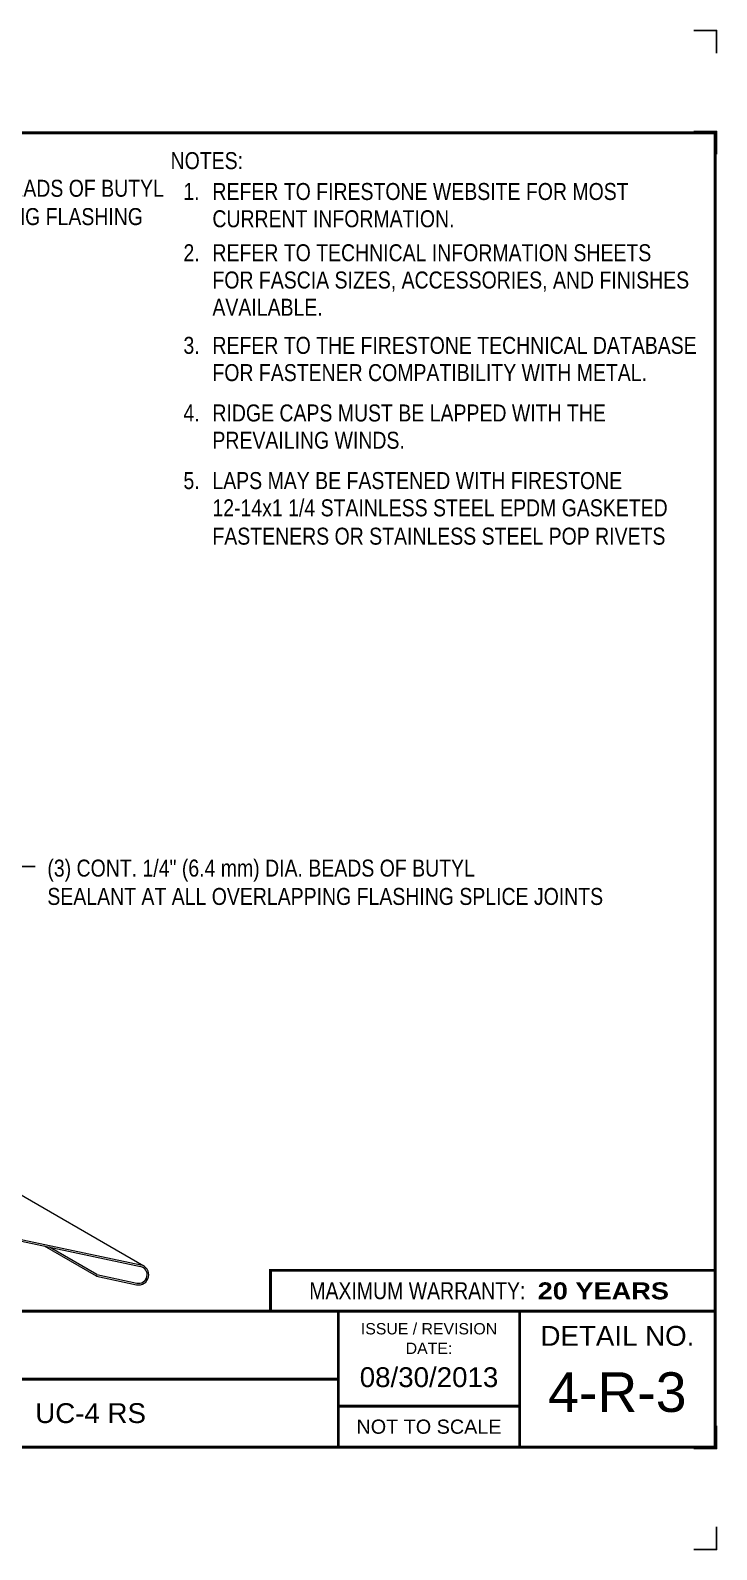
# Model space of a CAD drawing. Header units: inches. Extents: x 0 to 20, y 0 to 16.8.
# Drawn here: x 12.46 to 20.03, y 0 to 16.76 of the extents above; entities that cross this region are included whole.
import ezdxf
from ezdxf.enums import TextEntityAlignment as Align

# ---------------------------------------------------------------- set-up
doc = ezdxf.new("R2010")
doc.units = ezdxf.units.IN
doc.header["$MEASUREMENT"] = 0
doc.layers.get('0').update_dxf_attribs({"linetype": 'CONTINUOUS'})
doc.layers.get('DEFPOINTS').update_dxf_attribs({"linetype": 'CONTINUOUS'})
doc.layers.add('FSBP-ACCESSORY-FIRESTONE', color=7, linetype='CONTINUOUS', lineweight=9)
for name, color, linetype in [('FSBP-ANNO-NOTE', 7, 'CONTINUOUS'), ('FSBP-TTLB', 7, 'CONTINUOUS'), ('FSBP-TTLB-BORDER', 7, 'CONTINUOUS'), ('FSBP-TTLB-TEXT', 7, 'CONTINUOUS')]:
    doc.layers.add(name, color=color, linetype=linetype)
doc.styles.add('ARIAL', font='arial.ttf')
doc.styles.add('ARIAL_BOLD', font='')
doc.styles.add('ARIAL_NAR', font='ARIALN.TTF')
doc.styles.add('FSBP_ARIAL_NAR', font='ARIALN.TTF')
doc.styles.add('TXT', font='simplex.shx')
doc.styles.get('ARIAL_BOLD').set_extended_font_data('Arial Black')
doc.dimstyles.new('STANDARD$7', dxfattribs={"dimscale": 1.5, "dimtxt": 0.2, "dimasz": 0.1, "dimexe": 0.1, "dimexo": 0.125, "dimgap": 0.09, "dimtad": 0, "dimdec": 3, "dimzin": 4, "dimdsep": 46, "dimtxsty": 'TXT', "dimcen": 0.09, "dimadec": 0, "dimazin": 0, "dimtfac": 1, "dimtdec": 3, "dimtofl": 0, "dimtmove": 2, "dimatfit": 3, "dimfxl": 0, "dimtolj": 1, "dimtzin": 4, "dimarcsym": 0})

# ---------------------------------------------------------------- blocks, each defined once
blk = doc.blocks.new('A$C486F1324')
at = {"layer": 'DEFPOINTS', "linetype": 'Continuous', "ltscale": 1.75}
for points in [[(20.03124996487848, 16.51166663588279), (20.03124996487848, 16.76166663588279), (19.78124996487848, 16.76166663588279)], [(20.03124996487848, 0.2499999692161197), (20.03124996487848, -3.078388033372903e-08), (19.78124996487848, -3.078388033372903e-08)]]:
    blk.add_lwpolyline(points, dxfattribs=at)
at = {"layer": 'DEFPOINTS', "color": 1}
for points in [[(20.03124996487846, 15.39645830254946), (20.03124996487846, 15.64645830254946), (19.78124996487846, 15.64645830254946)], [(20.03124996487846, 1.365208302549462), (20.03124996487846, 1.115208302549462), (19.78124996487846, 1.115208302549462)]]:
    blk.add_lwpolyline(points, dxfattribs=at)
at = {"layer": 'FSBP-TTLB', "const_width": 0.03125}
blk.add_lwpolyline([(15.10591267006784, 2.630833302549462), (20.01562496487846, 2.630833302549462), (20.01562496487846, 3.082093126616456), (15.10591267006784, 3.082093126616456)], close=True, dxfattribs=at)
for points in [[(0.01562496487845775, 2.630833302549462), (0.01562496487845775, 1.130833302549462), (20.01562496487846, 1.130833302549462), (20.01562496487846, 2.630833302549462), (0.01562496487845775, 2.630833302549462)], [(15.85591267006784, 2.630833302549462), (15.85591267006784, 1.130833302549462)], [(17.85672993223439, 2.630833302549462), (17.85672993223439, 1.130833302549462)], [(20.01562496487846, 2.630833302549462), (20.01562496487846, 1.130833302549462)], [(4.840833492085227, 1.880833302549462), (15.85591267006784, 1.880833302549462)], [(15.85591267006784, 1.582093126616456), (17.85672993223439, 1.582093126616456)]]:
    blk.add_lwpolyline(points, dxfattribs=at)
at = {"layer": 'FSBP-TTLB-BORDER', "const_width": 0.03125}
blk.add_lwpolyline([(20.01562496487846, 2.630833302549462), (20.01562496487846, 15.63083330254946), (0.01562496487845775, 15.63083330254946), (0.01562496487845775, 2.630833302549462)], dxfattribs=at)
at = {"layer": 'FSBP-TTLB-TEXT', "style": 'ARIAL_NAR'}
blk.add_text('MAXIMUM WARRANTY:', height=0.1875, dxfattribs=at).set_placement((17.92079065800682, 2.856463214582988), align=Align.MIDDLE_RIGHT)
at = {"layer": 'FSBP-TTLB-TEXT', "style": 'ARIAL'}
for s, height, p in [('ISSUE / REVISION', 0.125, (16.85632130115108, 2.43698366520286)), ('DETAIL NO.', 0.21875, (18.93617744855642, 2.358393465812583)), ('DATE:', 0.125, (16.85632130115108, 2.220860197200608)), ('NOT TO SCALE', 0.15625, (16.85632130115108, 1.356463214582959))]:
    blk.add_text(s, height=height, dxfattribs=at).set_placement(p, align=Align.MIDDLE_CENTER)
at = {"layer": 'FSBP-TTLB-TEXT'}
for tag, height, style, p in [('MAXIMUM_WARRANTY', 0.1875, 'ARIAL_BOLD', (18.05549597262787, 2.85485773330052)), ('ACCPT_SYSTEMS', 0.21875, 'ARIAL', (12.51000666906039, 1.505833302549462))]:
    blk.add_attdef(tag, text='', height=height, dxfattribs=dict(at, style=style)).set_placement(p, align=Align.MIDDLE_LEFT)
for tag, height, style, p in [('DETAIL_DESCP_LINE_1', 0.21875, 'ARIAL_BOLD', (10.34680946719057, 2.25720148330052)), ('ISSUE_REV_DATE', 0.21875, 'ARIAL', (16.85632130115108, 1.902577359955217)), ('DETAIL_NUMBER', 0.4375, 'ARIAL', (18.9350408723662, 1.73767023330052))]:
    blk.add_attdef(tag, text='', height=height, dxfattribs=dict(at, style=style)).set_placement(p, align=Align.MIDDLE_CENTER)

msp = doc.modelspace()

# ---------------------------------------------------------------- linework, layer by layer
at = {"layer": 'FSBP-ACCESSORY-FIRESTONE'}
for p, q in [((13.70730434429431, 3.128466062856269), (10.50385625402531, 4.977977680108072)), ((12.18143969657449, 3.458390230723623), (13.67466347574597, 3.140995718369791)), ((12.18597498092629, 3.439024095527575), (13.67092106530551, 3.123389061553304)), ((13.18729518181512, 3.016095924222025), (12.61137792244517, 3.348601908950208)), ((13.19103759224924, 3.033702581035364), (12.66556564026466, 3.337083953965273)), ((13.19103759224924, 3.033702581035364), (13.18729518181512, 3.016095924222025)), ((13.19103759224924, 3.033702581035364), (13.63193762328349, 2.939986386414375)), ((13.18729518181513, 3.016095924222029), (13.62819521284938, 2.922379729601033))]:
    msp.add_line(p, q, dxfattribs=at)
for radius, start, end in [(0.1117499999997383, 258.0000000019712, 77.99999999911888), (0.09374999999973829, 258.0000000019716, 78.00000000197157)]:
    msp.add_arc((13.65142934429444, 3.03168772398358), radius, start, end, dxfattribs=at)

# ---------------------------------------------------------------- block references
ref = msp.add_blockref('A$C486F1324', (3.512154211904317e-08, 3.078388033372903e-08))
ref.add_attrib('MAXIMUM_WARRANTY', '20 YEARS', dxfattribs={"layer": 'FSBP-TTLB-TEXT', "height": 0.1875, "style": 'ARIAL_BOLD'}).set_placement((18.05549600774943, 2.854857764084713), align=Align.MIDDLE_LEFT)
ref.add_attrib('DETAIL_NUMBER', '4-R-3', dxfattribs={"layer": 'FSBP-TTLB-TEXT', "height": 0.4375, "style": 'ARIAL'}).set_placement((18.93504090748776, 1.737670264084713), align=Align.MIDDLE_CENTER)
ref.add_attrib('ISSUE_REV_DATE', '08/30/2013', dxfattribs={"layer": 'FSBP-TTLB-TEXT', "height": 0.21875, "style": 'ARIAL'}).set_placement((16.85632133627264, 1.902577390739438), align=Align.MIDDLE_CENTER)
ref.add_attrib('ACCPT_SYSTEMS', 'UC-4 RS', dxfattribs={"layer": 'FSBP-TTLB-TEXT', "height": 0.21875, "style": 'ARIAL'}).set_placement((12.51000670418195, 1.505833333333371), align=Align.MIDDLE_LEFT)

# ---------------------------------------------------------------- texts
at = {"layer": 'FSBP-ANNO-NOTE', "style": 'FSBP_ARIAL_NAR'}
for s, p in [('NOTES:', (14.003925832682, 15.32464309650497)), ('REFER TO FIRESTONE WEBSITE FOR MOST', (14.46558625541428, 14.98417134001137)), ('CURRENT INFORMATION.', (14.46558625541428, 14.68339009001137)), ('REFER TO TECHNICAL INFORMATION SHEETS', (14.46558625541428, 14.30839009001137)), ('FOR FASCIA SIZES, ACCESSORIES, AND FINISHES', (14.46558625541428, 14.00760884001137)), ('AVAILABLE.', (14.46558625541428, 13.70682759001137)), ('REFER TO THE FIRESTONE TECHNICAL DATABASE', (14.46558625541428, 13.28669494955798)), ('FOR FASTENER COMPATIBILITY WITH METAL.', (14.46558625541428, 12.98591369955798)), ('RIDGE CAPS MUST BE LAPPED WITH THE', (14.46558625541428, 12.5404765356624)), ('PREVAILING WINDS.', (14.46558625541428, 12.2396952856624)), ('LAPS MAY BE FASTENED WITH FIRESTONE', (14.46558625541428, 11.79476991826906)), ('12-14x1 1/4 STAINLESS STEEL EPDM GASKETED ', (14.46558625541428, 11.49398866826906)), ('FASTENERS OR STAINLESS STEEL POP RIVETS', (14.46558625541428, 11.18148866826906))]:
    msp.add_text(s, height=0.1875, dxfattribs=at).set_placement(p, align=Align.MIDDLE_LEFT)
for s, p in [('1.', (14.23402473889251, 14.98417134001137)), ('2.', (14.23511750541428, 14.30839009001137)), ('3.', (14.23511750541428, 13.28669494955799)), ('4.', (14.23511750541428, 12.54047653566241)), ('5.', (14.23511750541428, 11.79476991826908))]:
    msp.add_text(s, height=0.1875, dxfattribs=at).set_placement(p, align=Align.MIDDLE_CENTER)
at = {"layer": 'FSBP-ANNO-NOTE', "insert": (9.211212728720703, 15.11351964967834), "char_height": 0.1875, "width": 4.710175937795761, "attachment_point": 1, "style": 'FSBP_ARIAL_NAR'}
msp.add_mtext('(3) CONT. 1/4" (6.4 mm) DIA. BEADS OF BUTYL \\PSEALANT AT ALL OVERLAPPING FLASHING SPLICE JOINTS', dxfattribs=at)
at = {"layer": 'FSBP-ANNO-NOTE', "insert": (12.64378891303637, 7.612764662115026), "char_height": 0.1875, "attachment_point": 1, "style": 'FSBP_ARIAL_NAR'}
msp.add_mtext('(3) CONT. 1/4" (6.4 mm) DIA. BEADS OF BUTYL \\PSEALANT AT ALL OVERLAPPING FLASHING SPLICE JOINTS', dxfattribs=at)

# ---------------------------------------------------------------- leaders
at = {"layer": 'FSBP-ANNO-NOTE', "annotation_type": 0, "has_hookline": 1, "hookline_direction": 0}
for points, text_width in [([(7.128190461708568, 14.07333037316442), (8.794962728720703, 15.03851964967834), (9.076212728720703, 15.03851964967834)], 4.698115620736698), ([(9.008763669406306, 5.685888343426257), (12.22753891303637, 7.537764662115026), (12.50878891303637, 7.537764662115026)], 6.114469645293314)]:
    msp.add_leader(points, dimstyle='STANDARD$7', override={"dimasz": 0.1875, "dimtad": 0}, dxfattribs=dict(at, text_width=text_width))

doc.saveas('drawing.dxf')
